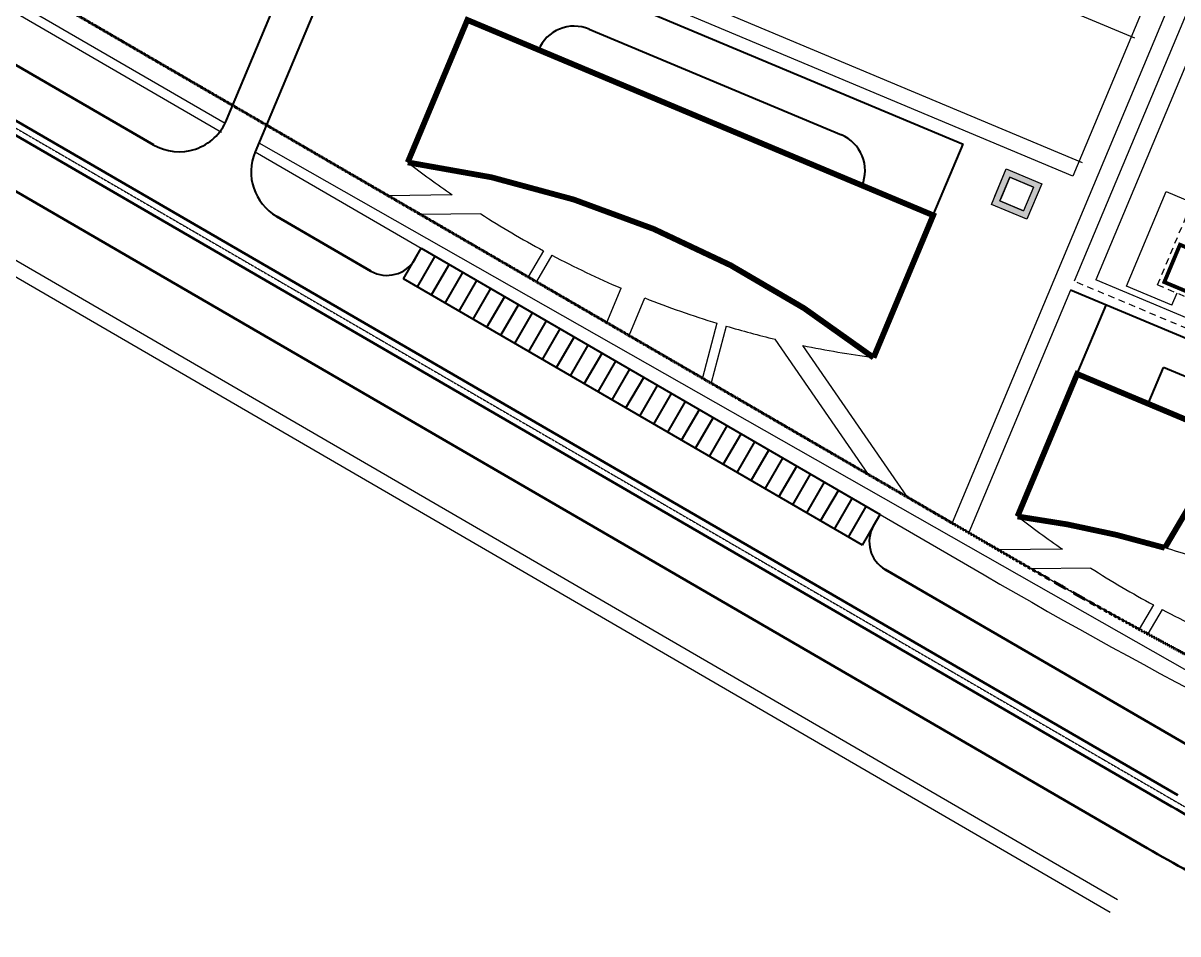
# Model space of a CAD drawing. Header units: millimetres. Extents: x 85680 to 1644304, y -104706 to 909689.
# Drawn here: x 1247889 to 1427488, y -78272 to 63336 of the extents above; entities that cross this region are included whole.
import ezdxf

# ---------------------------------------------------------------- set-up
doc = ezdxf.new("R2010")
doc.units = ezdxf.units.MM
doc.linetypes.add('DASHED', pattern=[5.5, 4, -1.5])
doc.linetypes.add('HIDDEN', pattern=[3.5, 2, -1.5])
for name, color, linetype in [('axes', 40, 'DASHED'), ('new building', 7, 'Continuous'), ('urban planing', 243, 'Continuous')]:
    doc.layers.add(name, color=color, linetype=linetype)
for name, color, linetype, lineweight in [('red line', 240, 'HIDDEN', 100), ('road', 252, 'Continuous', 40), ('street', 7, 'Continuous', 50)]:
    doc.layers.add(name, color=color, linetype=linetype, lineweight=lineweight)
doc.linetypes.add('FENCELINE2', pattern='A,0.25,-0.1,[132,ltypeshp.shx,S=0.1,R=0,X=-0.1,Y=0],-0.1,1', length=1.45)

msp = doc.modelspace()

# ---------------------------------------------------------------- hatches: boundary and pattern name
at = {"layer": 'new building', "ltscale": 500}
h = msp.add_hatch(color=18, dxfattribs=at)
h.paths.add_polyline_path([(1398485, 35156), (1400804, 40690), (1406338, 38370), (1404018, 32837)])
h.paths.add_polyline_path([(1399794, 35692), (1401340, 39381), (1405029, 37835), (1403483, 34146)], flags=16)

# ---------------------------------------------------------------- linework, layer by layer
at = {"layer": 'axes'}
msp.add_line((1207704, 69674, 0), (1426987, -57589, 0), dxfattribs=at)
msp.add_arc((1552475, 158635, 0), 250000, 239.87071, 246.41509, dxfattribs=at)
at = {"layer": 'new building', "linetype": 'FENCELINE2'}
for p in [(1459960, 131384, 0), (1452727, 7484, 0)]:
    msp.add_line(p, (1414705, 23422, 0), dxfattribs=at)
at = {"layer": 'new building'}
msp.add_line((1312472, 83645, 0), (1412597, 41675, 0), dxfattribs=at)
at = {"layer": 'new building', "linetype": 'Continuous', "ltscale": 500}
for p, q in [((1399009, 36408, 0), (1400804, 40690, 0)), ((1400804, 40690, 0), (1406338, 38370, 0)), ((1401340, 39381, 0), (1399931, 36021, 0)), ((1405029, 37835, 0), (1401340, 39381, 0)), ((1399931, 36021, 0), (1399794, 35692, 0)), ((1404018, 32837, 0), (1398485, 35156, 0)), ((1399794, 35692, 0), (1403483, 34146, 0))]:
    msp.add_line(p, q, dxfattribs=at)
at = {"layer": 'new building', "ltscale": 500}
for p, q in [((1399794, 35692, 0), (1401340, 39381, 0)), ((1401340, 39381, 0), (1405029, 37835, 0)), ((1399794, 35692, 0), (1403483, 34146, 0))]:
    msp.add_line(p, q, dxfattribs=at)
at = {"layer": 'new building', "linetype": 'FENCELINE2', "elevation": 0}
msp.add_lwpolyline([(1385813, 158687), (1450867, 134264), (1411170, 39562), (1311140, 81493), (1290583, 154833)], dxfattribs=at)
at = {"layer": 'new building', "ltscale": 0.2, "const_width": 900, "elevation": 0}
for points in [[(1307703, 41679), (1316985, 63822), (1389432, 33454), (1380157, 11328)], [(1402536, -13368), (1411821, 8783), (1435538, -1159), (1425457, -18251)]]:
    msp.add_lwpolyline(points, dxfattribs=at)
at = {"layer": 'new building', "const_width": 900, "elevation": 0}
for points in [[(1380157, 11328, 0.1332885), (1307703, 41679)], [(1425457, -18251, 0.0391296), (1402536, -13368)]]:
    msp.add_lwpolyline(points, format="xyb", dxfattribs=at)
at = {"layer": 'new building', "ltscale": 500, "elevation": 0}
for points in [[(1398485, 35156), (1400804, 40690), (1406338, 38370), (1404018, 32837), (1398485, 35156)], [(1399794, 35692), (1401340, 39381), (1405029, 37835), (1403483, 34146), (1399794, 35692)]]:
    msp.add_lwpolyline(points, dxfattribs=at)
at = {"layer": 'new building', "ltscale": 500, "const_width": 600, "elevation": 0}
msp.add_lwpolyline([(1431392, 27379), (1427811, 28880), (1425375, 23070), (1431186, 20634), (1431758, 21999)], dxfattribs=at)
at = {"layer": 'new building'}
msp.add_arc((1384167, -158591, 0), 146278, 67.6384, 73.60622, dxfattribs=at)
at = {"layer": 'red line'}
msp.add_line((1392358, -14368, 0), (1399593, -18567, 0), dxfattribs=at)
at = {"layer": 'red line', "linetype": 'HIDDEN', "ltscale": 0.001, "elevation": 0, "flags": 128}
msp.add_lwpolyline([(1517370, 837990), (1471409, 828281), (1425325, 820348, 0.3483004), (1421307, 816139), (1406780, 758966), (1402195, 746064), (1393562, 721770, 0.0132601), (1387844, 704215), (1373245, 647265), (1355164, 567055), (1348510, 537537, -0.0186239), (1341829, 512318), (1287620, 316783, -0.0239965), (1276325, 279271, -0.0324934), (1255414, 230547), (1227763, 178369), (1192399, 116458), (1194337, 100556), (1285733, 47513), (1392358, -14368)], format="xyb", dxfattribs=at)
at = {"layer": 'red line'}
for start, end in [(239.870714, 241.329098), (241.329098, 242.377498)]:
    msp.add_arc((1895021, 835085, 0), 987000, start, end, dxfattribs=at)
at = {"layer": 'road', "ltscale": 100}
for p, q in [((1279537, 48252, 0), (1298811, 94232, 0)), ((1306391, 81274, 0), (1394071, 44521, 0)), ((1335905, 62397, 0), (1375151, 45946, 0)), ((1389432, 33454, 0), (1394071, 44521, 0)), ((1493370, -12805, 0), (1410778, 21815, 0)), ((1411821, 8783, 0), (1416312, 19496, 0)), ((1422888, 4143, 0), (1425253, 9784, 0)), ((1474644, -10920, 0), (1425253, 9784, 0))]:
    msp.add_line(p, q, dxfattribs=at)
at = {"layer": 'road', "ltscale": 0.2}
msp.add_line((1296219, 72527, 0), (1283968, 43302, 0), dxfattribs=at)
at = {"layer": 'road'}
for p, q in [((1307057, 23576, 0), (1309817, 28333, 0)), ((1308813, 26603, 0), (1309817, 28333, 0)), ((1309219, 22321, 0), (1311980, 27078, 0)), ((1309817, 28333, 0), (1381171, -13078, 0)), ((1311381, 21066, 0), (1314142, 25823, 0)), ((1378410, -17835, 0), (1307057, 23576, 0)), ((1313543, 19811, 0), (1316304, 24568, 0)), ((1315706, 18556, 0), (1318466, 23313, 0)), ((1317868, 17301, 0), (1320629, 22058, 0)), ((1320030, 16047, 0), (1322791, 20804, 0)), ((1322192, 14792, 0), (1324953, 19549, 0)), ((1324355, 13537, 0), (1327115, 18294, 0)), ((1326517, 12282, 0), (1329277, 17039, 0)), ((1328679, 11027, 0), (1331440, 15784, 0)), ((1330841, 9772, 0), (1333602, 14529, 0)), ((1333003, 8517, 0), (1335764, 13274, 0)), ((1335166, 7262, 0), (1337926, 12019, 0)), ((1337328, 6008, 0), (1340089, 10764, 0)), ((1339490, 4753, 0), (1342251, 9510, 0)), ((1341652, 3498, 0), (1344413, 8255, 0)), ((1343815, 2243, 0), (1346575, 7000, 0)), ((1345977, 988, 0), (1348738, 5745, 0)), ((1348139, -267, 0), (1350900, 4490, 0)), ((1350301, -1522, 0), (1353062, 3235, 0)), ((1352464, -2777, 0), (1355224, 1980, 0)), ((1354626, -4032, 0), (1357387, 725, 0)), ((1356788, -5286, 0), (1359549, -529, 0)), ((1358950, -6541, 0), (1361711, -1784, 0)), ((1361113, -7796, 0), (1363873, -3039, 0)), ((1363275, -9051, 0), (1366036, -4294, 0)), ((1365437, -10306, 0), (1368198, -5549, 0)), ((1367599, -11561, 0), (1370360, -6804, 0)), ((1369762, -12816, 0), (1372522, -8059, 0)), ((1371924, -14071, 0), (1374684, -9314, 0)), ((1374086, -15325, 0), (1376847, -10569, 0)), ((1376248, -16580, 0), (1379009, -11823, 0)), ((1378410, -17835, 0), (1381171, -13078, 0)), ((1380167, -14808, 0), (1381171, -13078, 0))]:
    msp.add_line(p, q, dxfattribs=at)
at = {"layer": 'road', "ltscale": 100}
for centre, radius, start, end in [((1333586, 56863, 0), 6000, 67.25755, 157.25755), ((1272159, 51344, 0), 8000, 239.87071, 337.25755), ((1372831, 40412, 0), 6000, 337.25755, 67.25755)]:
    msp.add_arc(centre, radius, start, end, dxfattribs=at)
at = {"layer": 'road'}
for centre, radius, start, end in [((1291346, 40209, 0), 8000, 157.25755, 239.87071), ((1304489, 29113, 0), 5000, 239.87071, 329.87071), ((1384492, -17318, 0), 5000, 149.87071, 239.87071)]:
    msp.add_arc(centre, radius, start, end, dxfattribs=at)
at = {"layer": 'street'}
for p, q in [((1211971, 77026, 0), (1268144, 44425, 0)), ((1208206, 70539, 0), (1427488, -56724, 0)), ((1207202, 68809, 0), (1426485, -58454, 0)), ((1203438, 62323, 0), (1422720, -64941, 0)), ((1287330, 33290, 0), (1301979, 24788, 0)), ((1381982, -21642, 0), (1431253, -50237, 0))]:
    msp.add_line(p, q, dxfattribs=at)
for radius in [251000, 258500]:
    msp.add_arc((1552475, 158635, 0), radius, 239.87071, 246.41509, dxfattribs=at)
at = {"layer": 'urban planing'}
for p, q in [((1306577, 108887, 0), (1420716, 61042, 0)), ((1198326, 93038, 0), (1278746, 46365, 0)), ((1200796, 93339, 0), (1279331, 47760, 0)), ((1248569, 69082, 0), (1280501, 50550, 0)), ((1207343, 49361, 0), (1418077, -72941, 0)), ((1206214, 47415, 0), (1416947, -74887, 0)), ((1286238, 47220, 0), (1304699, 36506, 0)), ((1283979, 43328, 0), (1397334, -22459, 0)), ((1284564, 44723, 0), (1448867, -48684, 0)), ((1314621, 36624, 0), (1304699, 36506, 0)), ((1319054, 33677, 0), (1309765, 33566, 0)), ((1309765, 33566, 0), (1326423, 23899, 0)), ((1328809, 27944, 0), (1326423, 23899, 0)), ((1330135, 27239, 0), (1327720, 23146, 0)), ((1327720, 23146, 0), (1338653, 16801, 0)), ((1338653, 16801, 0), (1340885, 22127, 0)), ((1410778, 21815, 0), (1394975, -15886, 0)), ((1342141, 14776, 0), (1344584, 20603, 0)), ((1426558, 19461, 0), (1427370, 21399, 0)), ((1355801, 16663, 0), (1353532, 8166, 0)), ((1357238, 16229, 0), (1354876, 7386, 0)), ((1342141, 14776, 0), (1353532, 8166, 0)), ((1379360, -6824, 0), (1364849, 14189, 0)), ((1385444, -10355, 0), (1369164, 13220, 0)), ((1354876, 7386, 0), (1379360, -6824, 0)), ((1385444, -10355, 0), (1392358, -14368, 0)), ((1394975, -15886, 0), (1399593, -18567, 0)), ((1409515, -18449, 0), (1399593, -18567, 0)), ((1413948, -21397, 0), (1404693, -21506, 0)), ((1423703, -27129, 0), (1421480, -30899, 0)), ((1425029, -27834, 0), (1422797, -31618, 0))]:
    msp.add_line(p, q, dxfattribs=at)
at = {"layer": 'urban planing', "linetype": 'HIDDEN', "ltscale": 500}
for p, q in [((1424328, 22641, 0), (1430436, 37213, 0)), ((1451496, 6374, 0), (1411358, 23198, 0)), ((1424328, 22641, 0), (1431614, 19587, 0))]:
    msp.add_line(p, q, dxfattribs=at)
at = {"layer": 'urban planing', "elevation": 0}
for points in [[(1386366, 160081), (1454064, 134666), (1454453, 133765), (1392358, -14368)], [(1426558, 19461), (1419503, 22419), (1425678, 37150), (1429703, 35462)]]:
    msp.add_lwpolyline(points, dxfattribs=at)
at = {"layer": 'urban planing', "ltscale": 0.2, "elevation": 0}
msp.add_lwpolyline([(1462217, 131605), (1458199, 133114), (1457263, 132710), (1411358, 23198)], dxfattribs=at)
at = {"layer": 'urban planing'}
for centre, radius, start, end in [((1399854, 160002, 0), 149955, 232.08657, 235.36207), ((1399854, 160002, 0), 149955, 237.39619, 241.72055), ((1399854, 160002, 0), 149955, 242.29424, 246.84391), ((1399854, 160002, 0), 149955, 248.37233, 252.91612), ((1399854, 160002, 0), 149955, 253.48955, 256.50086), ((1399854, 160002, 0), 149955, 258.19055, 262.42853), ((1494748, 104928, 0), 149955, 232.08657, 235.36207), ((1895021, 835085, 0), 987000, 240.212439, 241.329098), ((1494748, 104928, 0), 149955, 237.39619, 241.72055), ((1895021, 835085, 0), 991500, 239.870714, 245.139859), ((1494748, 104928, 0), 149955, 242.29424, 246.84391), ((1895021, 835085, 0), 987000, 241.416222, 242.14441)]:
    msp.add_arc(centre, radius, start, end, dxfattribs=at)

doc.saveas('drawing.dxf')
